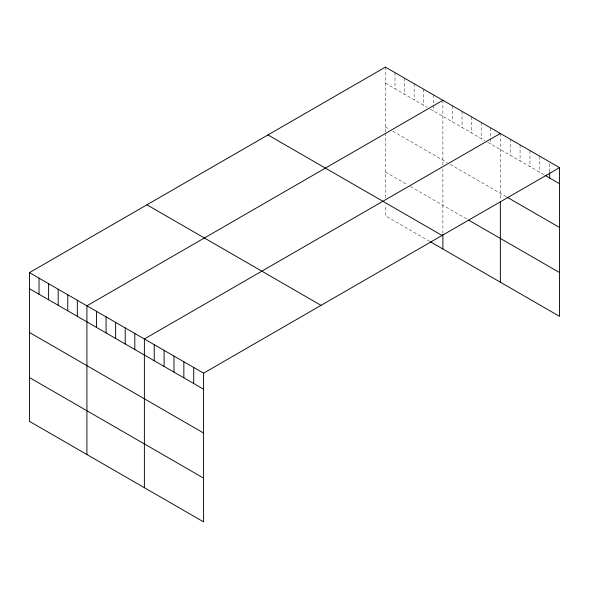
<?xml version="1.0" encoding="UTF-8"?>
<svg xmlns="http://www.w3.org/2000/svg" width="589" height="589" viewBox="0 0 589 589"><rect width="100%" height="100%" fill="white"/><g stroke="black" fill="none" stroke-linecap="round" stroke-linejoin="round"><path stroke-width="0.44" stroke-dasharray="2.94 2.21" d="M385.42 67.117L385.42 132.157M385.42 83.174L427.408 107.419M430.353 109.12L484.872 140.602M487.817 142.302L544.369 174.948M385.42 126.952L389.837 129.506M392.782 131.207L447.301 162.682M450.246 164.383L506.415 196.814M385.42 172.054L407.514 184.813M410.467 186.522L467.195 219.27M429.617 241.35L385.42 215.832L385.42 204.891M549.684 163.742L549.684 172.665M539.818 156.254L539.818 172.319M529.945 150.563L529.945 166.621M520.08 144.865L520.08 160.922M510.214 139.166L510.214 155.231M500.348 133.467L500.348 200.245M490.77 127.938L490.77 137.752M490.77 138.651L490.77 144.003M481.191 122.409L481.191 138.474M471.612 116.88L471.612 132.945M462.034 111.35L462.034 127.415M452.455 105.821L452.455 121.886M442.884 100.292L442.884 165.332M442.884 168.807L442.884 233.509M433.305 94.763L433.305 104.577M433.305 105.468L433.305 110.828M423.727 89.233L423.727 105.298M414.148 83.704L414.148 99.762M404.569 78.175L404.569 94.233M394.991 72.646L394.991 88.703M385.42 133.026L385.42 198.508"/><path stroke-width="0.88" d="M29.45 272.633L203.58 373.168L203.58 521.883L29.45 421.349L29.45 272.633L385.42 67.117L559.55 167.651L559.55 316.367L430.353 241.777M442.884 100.292L86.914 305.809L86.914 454.524M500.348 133.467L144.379 338.984L144.379 487.699M203.58 373.168L559.55 167.651M545.127 175.389L559.55 183.709M507.173 197.249L559.55 227.487M468.667 220.117L559.55 272.589M267.951 134.94L442.081 235.475M146.919 204.81L321.049 305.345M29.45 288.691L203.58 389.226M29.45 332.468L203.58 433.003M29.45 377.571L203.58 478.106M549.684 172.665L549.684 178.018M500.348 201.983L500.348 282.19M442.884 234.415L442.884 249.007M193.715 367.47L193.715 383.527M183.849 361.771L183.849 377.836M173.983 356.073L173.983 372.138M164.11 350.381L164.11 366.439M154.244 344.683L154.244 360.74M134.8 333.455L134.8 349.513M125.221 327.926L125.221 343.983M115.643 322.397L115.643 338.454M106.072 316.867L106.072 332.925M96.493 311.338L96.493 327.396M77.336 300.28L77.336 316.337M67.757 294.75L67.757 310.808M58.178 289.221L58.178 305.279M48.607 283.692L48.607 299.749M39.029 278.163L39.029 294.22"/></g></svg>
